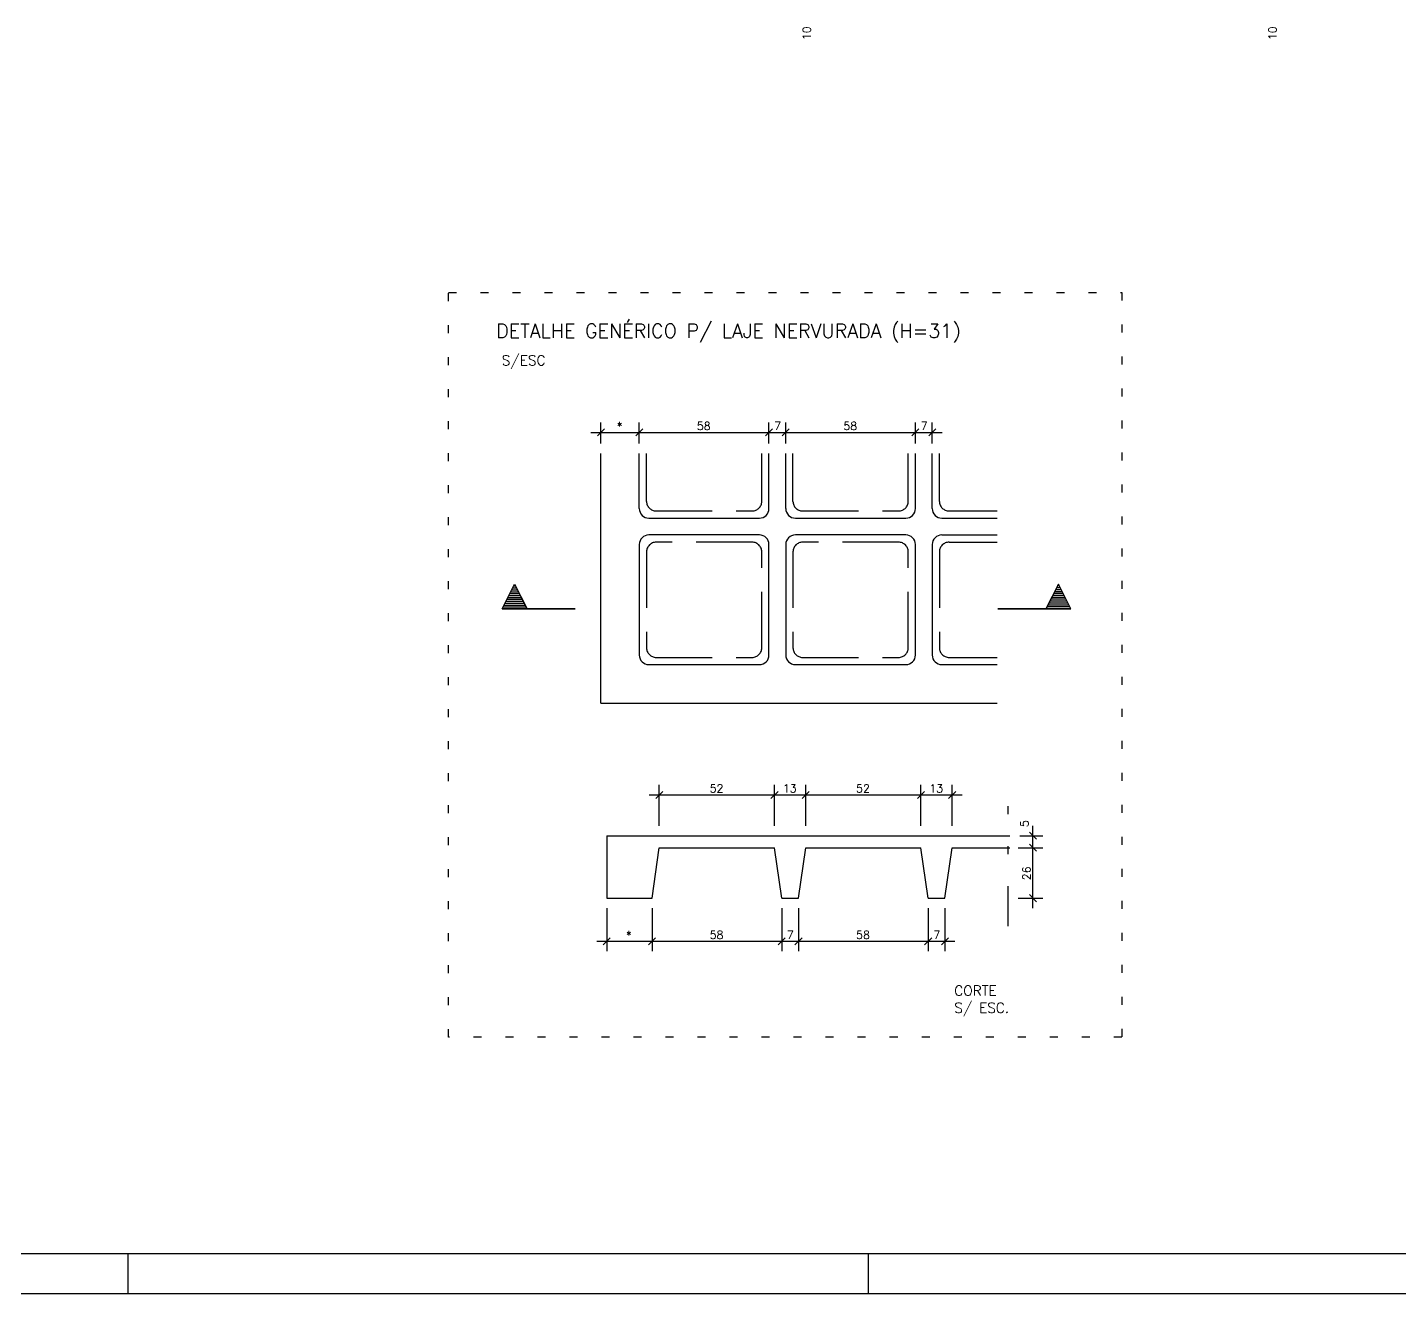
# Model space of a CAD drawing. Extents: x 797 to 1056, y -75 to 15.
# Drawn here: x 1002.95 to 1020.1, y -26.56 to -10.74 of the extents above; entities that cross this region are included whole.
import ezdxf

# ---------------------------------------------------------------- set-up
doc = ezdxf.new("R2010")
doc.units = 0
doc.header["$MEASUREMENT"] = 0
for name, pattern in [('ESTILO_TQS_0001', [1, 0.7, -0.3]), ('ESTILO_TQS_0002', [0.4, 0.1, -0.3]), ('ESTILO_TQS_0004', [2, 0.5, -0.4, 0.1, -0.4, 0.1, -0.5])]:
    doc.linetypes.add(name, pattern=pattern)
for name, color, linetype in [('06', 6, 'CONTINUOUS'), ('1', 2, 'CONTINUOUS'), ('2', 4, 'CONTINUOUS'), ('3', 8, 'CONTINUOUS'), ('CERCADURA', 7, 'CONTINUOUS')]:
    doc.layers.add(name, color=color, linetype=linetype)
doc.styles.get("Standard").update_dxf_attribs({"font": 'ROMANS.SHX'})

msp = doc.modelspace()

# ---------------------------------------------------------------- linework, layer by layer
at = {"layer": '06'}
msp.add_line((973.76, -26.063), (1031.46, -26.063), dxfattribs=at)
at = {"layer": '1', "linetype": 'ESTILO_TQS_0001'}
for p, q in [((1010.688, -16.663), (1010.688, -16.063)), ((1012.128, -16.663), (1012.128, -16.063)), ((1012.518, -16.663), (1012.518, -16.063)), ((1013.958, -16.663), (1013.958, -16.063)), ((1014.348, -16.663), (1014.348, -16.063)), ((1010.808, -16.783), (1012.008, -16.783)), ((1012.638, -16.783), (1013.838, -16.783)), ((1014.468, -16.783), (1015.068, -16.783)), ((1010.688, -17.293), (1010.688, -18.493)), ((1012.008, -17.173), (1010.808, -17.173)), ((1012.128, -18.493), (1012.128, -17.293)), ((1012.518, -17.293), (1012.518, -18.493)), ((1013.838, -17.173), (1012.638, -17.173)), ((1013.958, -18.493), (1013.958, -17.293)), ((1014.348, -17.293), (1014.348, -18.493)), ((1014.468, -17.173), (1015.068, -17.173)), ((1010.808, -18.613), (1012.008, -18.613)), ((1012.638, -18.613), (1013.838, -18.613)), ((1014.468, -18.613), (1015.068, -18.613))]:
    msp.add_line(p, q, dxfattribs=at)
at = {"layer": '1', "linetype": 'Continuous'}
for p, q in [((1010.191, -20.842), (1015.227, -20.842)), ((1010.191, -20.842), (1010.191, -21.622)), ((1010.757, -21.622), (1010.847, -20.992)), ((1010.847, -20.992), (1012.287, -20.992)), ((1012.377, -21.622), (1012.287, -20.992)), ((1012.587, -21.622), (1012.677, -20.992)), ((1012.677, -20.992), (1014.117, -20.992)), ((1014.207, -21.622), (1014.117, -20.992)), ((1014.417, -21.622), (1014.507, -20.992)), ((1014.507, -20.992), (1015.227, -20.992)), ((1010.191, -21.622), (1010.757, -21.622)), ((1012.377, -21.622), (1012.587, -21.622)), ((1014.207, -21.622), (1014.417, -21.622))]:
    msp.add_line(p, q, dxfattribs=at)
for points in [[(1010.118, -19.183), (1010.118, -16.063)], [(1010.118, -19.183), (1015.068, -19.183)]]:
    msp.add_lwpolyline(points, dxfattribs=at)
at = {"layer": '1', "linetype": 'ESTILO_TQS_0001'}
for centre, start, end in [((1010.808, -16.663), 180, 270), ((1012.008, -16.663), 270, 0), ((1012.638, -16.663), 180, 270), ((1013.838, -16.663), 270, 0), ((1014.468, -16.663), 180, 270), ((1010.808, -17.293), 90, 180), ((1012.008, -17.293), 0, 90), ((1012.638, -17.293), 90, 180), ((1013.838, -17.293), 0, 90), ((1014.468, -17.293), 90, 180), ((1010.808, -18.493), 180, 270), ((1012.008, -18.493), 270, 0), ((1012.638, -18.493), 180, 270), ((1013.838, -18.493), 270, 0), ((1014.468, -18.493), 180, 270)]:
    msp.add_arc(centre, 0.12, start, end, dxfattribs=at)
at = {"layer": '2', "linetype": 'Continuous'}
for p, q in [((1010.074, -15.845), (1010.162, -15.757)), ((1010.118, -15.938), (1010.118, -15.676)), ((1010.554, -15.845), (1010.642, -15.757)), ((1010.554, -15.845), (1010.642, -15.757)), ((1010.598, -15.938), (1010.598, -15.676)), ((1010.598, -15.938), (1010.598, -15.676)), ((1012.174, -15.845), (1012.262, -15.757)), ((1012.174, -15.845), (1012.262, -15.757)), ((1012.218, -15.938), (1012.218, -15.676)), ((1012.218, -15.938), (1012.218, -15.676)), ((1012.384, -15.845), (1012.472, -15.757)), ((1012.384, -15.845), (1012.472, -15.757)), ((1012.428, -15.938), (1012.428, -15.676)), ((1012.428, -15.938), (1012.428, -15.676)), ((1014.004, -15.845), (1014.092, -15.757)), ((1014.004, -15.845), (1014.092, -15.757)), ((1014.048, -15.938), (1014.048, -15.676)), ((1014.048, -15.938), (1014.048, -15.676)), ((1014.214, -15.845), (1014.302, -15.757)), ((1014.258, -15.938), (1014.258, -15.676)), ((1009.993, -15.801), (1010.723, -15.801)), ((1010.473, -15.801), (1012.343, -15.801)), ((1012.093, -15.801), (1012.553, -15.801)), ((1012.303, -15.801), (1014.173, -15.801)), ((1013.923, -15.801), (1014.383, -15.801)), ((1010.118, -16.063), (1010.118, -16.063)), ((1010.598, -16.063), (1010.598, -16.063)), ((1010.598, -16.063), (1010.598, -16.063)), ((1012.218, -16.063), (1012.218, -16.063)), ((1012.218, -16.063), (1012.218, -16.063)), ((1012.428, -16.063), (1012.428, -16.063)), ((1012.428, -16.063), (1012.428, -16.063)), ((1014.048, -16.063), (1014.048, -16.063)), ((1014.048, -16.063), (1014.048, -16.063)), ((1014.258, -16.063), (1014.258, -16.063)), ((1010.847, -20.717), (1010.847, -20.206)), ((1012.287, -20.717), (1012.287, -20.206)), ((1012.287, -20.717), (1012.287, -20.206)), ((1012.677, -20.717), (1012.677, -20.206)), ((1012.677, -20.717), (1012.677, -20.206)), ((1014.117, -20.717), (1014.117, -20.206)), ((1014.117, -20.717), (1014.117, -20.206)), ((1014.507, -20.717), (1014.507, -20.206)), ((1010.722, -20.331), (1012.412, -20.331)), ((1010.803, -20.376), (1010.892, -20.287)), ((1012.162, -20.331), (1012.802, -20.331)), ((1012.243, -20.376), (1012.332, -20.287)), ((1012.243, -20.376), (1012.332, -20.287)), ((1012.552, -20.331), (1014.242, -20.331)), ((1012.633, -20.376), (1012.722, -20.287)), ((1012.633, -20.376), (1012.722, -20.287)), ((1013.992, -20.331), (1014.632, -20.331)), ((1014.073, -20.376), (1014.162, -20.287)), ((1014.073, -20.376), (1014.162, -20.287)), ((1014.463, -20.376), (1014.551, -20.287)), ((1015.516, -21.117), (1015.516, -20.717)), ((1010.847, -20.842), (1010.847, -20.842)), ((1012.287, -20.842), (1012.287, -20.842)), ((1012.287, -20.842), (1012.287, -20.842)), ((1012.677, -20.842), (1012.677, -20.842)), ((1012.677, -20.842), (1012.677, -20.842)), ((1014.117, -20.842), (1014.117, -20.842)), ((1014.117, -20.842), (1014.117, -20.842)), ((1014.507, -20.842), (1014.507, -20.842)), ((1015.227, -20.842), (1015.227, -20.842)), ((1015.352, -20.842), (1015.641, -20.842)), ((1015.561, -20.886), (1015.472, -20.798)), ((1015.516, -21.747), (1015.516, -20.867)), ((1015.208, -20.992), (1015.208, -20.992)), ((1015.208, -20.992), (1015.208, -20.992)), ((1015.333, -20.992), (1015.641, -20.992)), ((1015.333, -20.992), (1015.641, -20.992)), ((1015.561, -21.036), (1015.472, -20.948)), ((1015.561, -21.036), (1015.472, -20.948)), ((1015.561, -21.666), (1015.472, -21.578)), ((1010.191, -21.622), (1010.191, -21.622)), ((1010.191, -21.747), (1010.191, -22.286)), ((1010.757, -21.622), (1010.757, -21.622)), ((1010.757, -21.622), (1010.757, -21.622)), ((1010.757, -21.747), (1010.757, -22.286)), ((1010.757, -21.747), (1010.757, -22.286)), ((1012.377, -21.622), (1012.377, -21.622)), ((1012.377, -21.622), (1012.377, -21.622)), ((1012.377, -21.747), (1012.377, -22.286)), ((1012.377, -21.747), (1012.377, -22.286)), ((1012.587, -21.622), (1012.587, -21.622)), ((1012.587, -21.622), (1012.587, -21.622)), ((1012.587, -21.747), (1012.587, -22.286)), ((1012.587, -21.747), (1012.587, -22.286)), ((1014.207, -21.622), (1014.207, -21.622)), ((1014.207, -21.622), (1014.207, -21.622)), ((1014.207, -21.747), (1014.207, -22.286)), ((1014.207, -21.747), (1014.207, -22.286)), ((1014.417, -21.622), (1014.417, -21.622)), ((1014.417, -21.747), (1014.417, -22.286)), ((1015.208, -21.622), (1015.208, -21.622)), ((1015.333, -21.622), (1015.641, -21.622)), ((1010.147, -22.205), (1010.235, -22.117)), ((1010.713, -22.205), (1010.802, -22.117)), ((1010.713, -22.205), (1010.802, -22.117)), ((1012.333, -22.205), (1012.422, -22.117)), ((1012.333, -22.205), (1012.422, -22.117)), ((1012.543, -22.205), (1012.632, -22.117)), ((1012.543, -22.205), (1012.632, -22.117)), ((1014.163, -22.205), (1014.252, -22.117)), ((1014.163, -22.205), (1014.252, -22.117)), ((1014.373, -22.205), (1014.462, -22.117)), ((1010.066, -22.161), (1010.882, -22.161)), ((1010.632, -22.161), (1012.502, -22.161)), ((1012.252, -22.161), (1012.712, -22.161)), ((1012.462, -22.161), (1014.332, -22.161)), ((1014.082, -22.161), (1014.542, -22.161))]:
    msp.add_line(p, q, dxfattribs=at)
at = {"layer": '2', "linetype": 'ESTILO_TQS_0004'}
msp.add_line((1015.208, -21.973), (1015.208, -20.438), dxfattribs=at)
at = {"layer": '2', "linetype": 'ESTILO_TQS_0002'}
msp.add_lwpolyline([(1008.212, -14.054), (1016.626, -14.054), (1016.626, -23.36), (1008.212, -23.36), (1008.212, -14.054)], dxfattribs=at)
at = {"layer": '3', "linetype": 'Continuous'}
for p, q in [((1010.598, -16.753), (1010.598, -16.063)), ((1012.218, -16.753), (1012.218, -16.063)), ((1012.428, -16.753), (1012.428, -16.063)), ((1014.048, -16.753), (1014.048, -16.063)), ((1014.258, -16.753), (1014.258, -16.063)), ((1010.718, -16.873), (1012.098, -16.873)), ((1012.548, -16.873), (1013.928, -16.873)), ((1014.378, -16.873), (1015.068, -16.873)), ((1012.098, -17.083), (1010.718, -17.083)), ((1013.928, -17.083), (1012.548, -17.083)), ((1014.378, -17.083), (1015.068, -17.083)), ((1010.598, -17.203), (1010.598, -18.583)), ((1012.218, -18.583), (1012.218, -17.203)), ((1012.428, -17.203), (1012.428, -18.583)), ((1014.048, -18.583), (1014.048, -17.203)), ((1014.258, -17.203), (1014.258, -18.583)), ((1008.884, -18.007), (1009.04, -17.696)), ((1008.886, -18.006), (1009.04, -17.699)), ((1008.98, -17.816), (1009.1, -17.816)), ((1008.992, -17.792), (1009.088, -17.792)), ((1009.004, -17.768), (1009.076, -17.768)), ((1009.016, -17.744), (1009.064, -17.744)), ((1009.028, -17.72), (1009.054, -17.72)), ((1009.04, -17.696), (1009.195, -18.006)), ((1009.04, -17.699), (1009.193, -18.006)), ((1015.834, -17.696), (1015.679, -18.006)), ((1015.834, -17.699), (1015.681, -18.006)), ((1015.894, -17.816), (1015.774, -17.816)), ((1015.882, -17.792), (1015.786, -17.792)), ((1015.87, -17.768), (1015.798, -17.768)), ((1015.858, -17.744), (1015.81, -17.744)), ((1015.846, -17.72), (1015.82, -17.72)), ((1015.99, -18.007), (1015.834, -17.696)), ((1015.988, -18.006), (1015.834, -17.699)), ((1008.896, -17.983), (1009.183, -17.983)), ((1008.908, -17.959), (1009.171, -17.959)), ((1008.92, -17.935), (1009.159, -17.935)), ((1008.932, -17.911), (1009.147, -17.911)), ((1008.944, -17.887), (1009.136, -17.887)), ((1008.956, -17.863), (1009.124, -17.863)), ((1008.968, -17.84), (1009.112, -17.84)), ((1015.978, -17.983), (1015.69, -17.983)), ((1015.966, -17.959), (1015.702, -17.959)), ((1015.954, -17.935), (1015.714, -17.935)), ((1015.942, -17.911), (1015.726, -17.911)), ((1015.93, -17.887), (1015.738, -17.887)), ((1015.918, -17.863), (1015.75, -17.863)), ((1015.906, -17.84), (1015.762, -17.84)), ((1009.796, -18.007), (1008.884, -18.007)), ((1008.886, -18.006), (1009.796, -18.006)), ((1015.988, -18.006), (1015.078, -18.006)), ((1015.078, -18.007), (1015.99, -18.007)), ((1010.718, -18.703), (1012.098, -18.703)), ((1012.548, -18.703), (1013.928, -18.703)), ((1014.378, -18.703), (1015.068, -18.703))]:
    msp.add_line(p, q, dxfattribs=at)
for centre, start, end in [((1010.718, -16.753), 180, 270), ((1012.098, -16.753), 270, 0), ((1012.548, -16.753), 180, 270), ((1013.928, -16.753), 270, 0), ((1014.378, -16.753), 180, 270), ((1010.718, -17.203), 90, 180), ((1012.098, -17.203), 0, 90), ((1012.548, -17.203), 90, 180), ((1013.928, -17.203), 0, 90), ((1014.378, -17.203), 90, 180), ((1010.718, -18.583), 180, 270), ((1012.098, -18.583), 270, 0), ((1012.548, -18.583), 180, 270), ((1013.928, -18.583), 270, 0), ((1014.378, -18.583), 180, 270)]:
    msp.add_arc(centre, 0.12, start, end, dxfattribs=at)
at = {"layer": 'CERCADURA'}
for p, q in [((1004.21, -26.563), (1004.21, -26.063)), ((1013.46, -26.563), (1013.46, -26.063)), ((972.51, -26.563), (1031.96, -26.563))]:
    msp.add_line(p, q, dxfattribs=at)

# ---------------------------------------------------------------- texts
at = {"layer": '1', "linetype": 'Continuous'}
for p in [(1012.74, -10.967), (1018.56, -10.967)]:
    msp.add_text(' 10 ', height=0.1, rotation=90, dxfattribs=at).set_placement(p)
at = {"layer": '1', "color": 5, "linetype": 'Continuous'}
msp.add_text('DETALHE GENÉRICO P/ LAJE NERVURADA (H=31)', height=0.175, dxfattribs=at).set_placement((1008.809, -14.618))
at = {"layer": '1', "linetype": 'Continuous'}
for s, p in [('S/ESC', (1008.88, -14.963)), ('CORTE', (1014.533, -22.84)), ('S/ ESC.', (1014.533, -23.055))]:
    msp.add_text(s, height=0.125, dxfattribs=at).set_placement(p)
at = {"layer": '2', "linetype": 'Continuous'}
for s, p in [('*', (1010.318, -15.771)), ('58', (1011.318, -15.771)), ('7', (1012.283, -15.771)), ('58', (1013.148, -15.771)), ('7', (1014.113, -15.771)), ('52', (1011.477, -20.301)), ('13', (1012.392, -20.301)), ('52', (1013.307, -20.301)), ('13', (1014.222, -20.301)), ('*', (1010.434, -22.131)), ('58', (1011.477, -22.131)), ('7', (1012.442, -22.131)), ('58', (1013.307, -22.131)), ('7', (1014.272, -22.131))]:
    msp.add_text(s, height=0.1, dxfattribs=at).set_placement(p)
for s, p in [('5', (1015.461, -20.733)), ('26', (1015.486, -21.397))]:
    msp.add_text(s, height=0.1, rotation=90, dxfattribs=at).set_placement(p)

doc.saveas('drawing.dxf')
